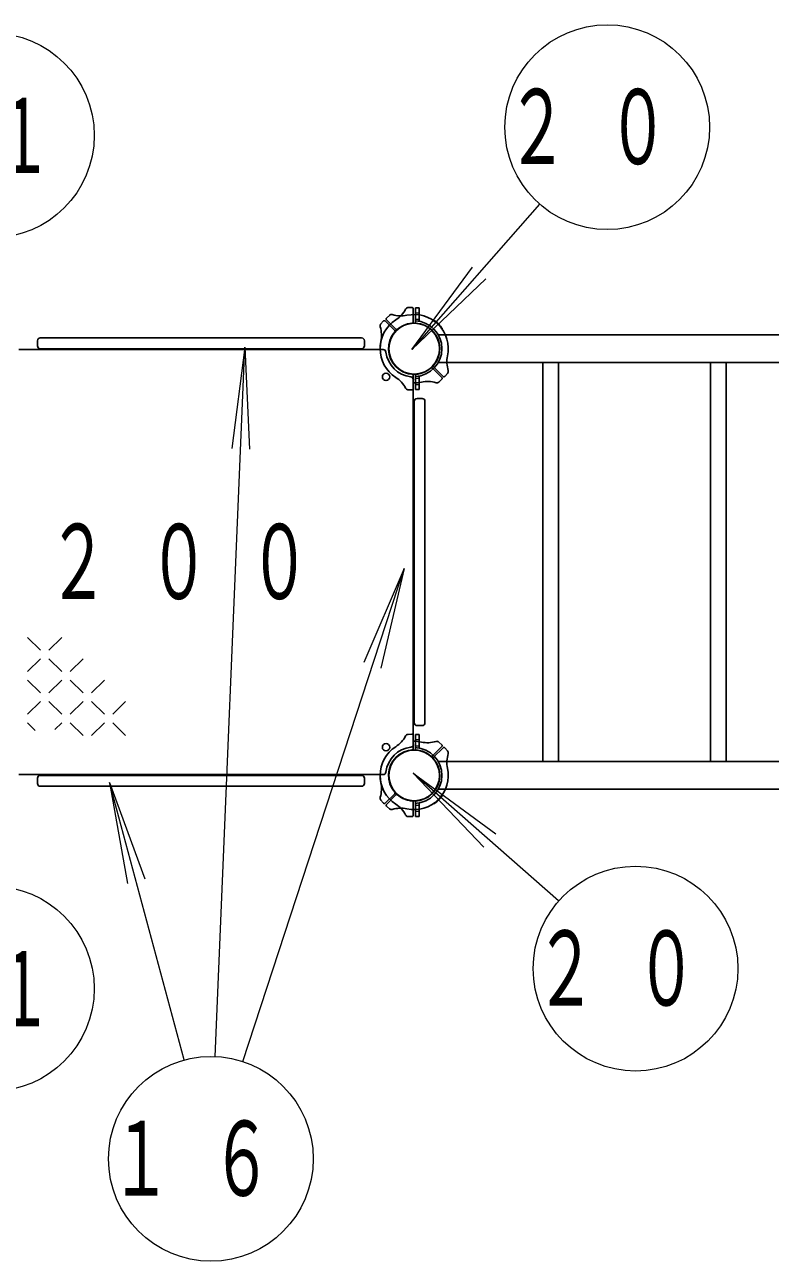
# Model space of a CAD drawing. Units: millimetres on the paper. Extents: x -552 to 0, y -594 to 267.
# Drawn here: x -157.8 to -135.95, y 172.5 to 208.72 of the extents above; entities that cross this region are included whole.
import ezdxf

# ---------------------------------------------------------------- set-up
doc = ezdxf.new("R2010")
doc.units = ezdxf.units.MM
doc.linetypes.add('USER1', pattern=[4.5, 2.5, -2])
doc.layers.add('LY_1', color=7, linetype='Continuous', lineweight=25)
doc.styles.add('ＭＳ ゴシック', font='')
doc.styles.get('ＭＳ ゴシック').set_extended_font_data('MS Gothic')

msp = doc.modelspace()

# ---------------------------------------------------------------- linework, layer by layer
at = {"layer": 'LY_1', "lineweight": 13}
for p, q in [((-142.709, 203.463), (-146.455, 199.2)), ((-146.455, 199.2), (-144.679, 201.618)), ((-146.455, 199.2), (-144.286, 201.273)), ((-152.22, 178.494), (-151.35, 199.277)), ((-151.35, 199.277), (-151.736, 196.302)), ((-151.35, 199.277), (-151.214, 196.28)), ((-151.411, 178.348), (-146.68, 192.793)), ((-146.68, 192.793), (-147.859, 190.035)), ((-146.68, 192.793), (-147.362, 189.872)), ((-157.344, 190.396), (-157.719, 190.771)), ((-156.719, 190.771), (-157.094, 190.396)), ((-157.344, 190.146), (-157.719, 189.771)), ((-156.719, 189.771), (-157.094, 190.146)), ((-156.094, 190.146), (-156.469, 189.771)), ((-157.344, 189.146), (-157.719, 189.521)), ((-156.719, 189.521), (-157.094, 189.146)), ((-156.094, 189.146), (-156.469, 189.521)), ((-155.469, 189.521), (-155.844, 189.146)), ((-157.344, 188.896), (-157.719, 188.521)), ((-156.719, 188.521), (-157.094, 188.896)), ((-156.094, 188.896), (-156.469, 188.521)), ((-155.469, 188.521), (-155.844, 188.896)), ((-154.844, 188.896), (-155.219, 188.521)), ((-157.496, 188.048), (-157.719, 188.271)), ((-156.719, 188.271), (-156.918, 188.072)), ((-156.094, 187.896), (-156.469, 188.271)), ((-155.469, 188.271), (-155.844, 187.896)), ((-154.844, 187.896), (-155.219, 188.271)), ((-146.415, 186.796), (-143.997, 185.019)), ((-146.415, 186.796), (-144.343, 184.627)), ((-142.152, 183.05), (-146.415, 186.796)), ((-155.316, 186.516), (-154.285, 183.698)), ((-155.316, 186.516), (-154.79, 183.562)), ((-153.126, 178.394), (-155.316, 186.516))]:
    msp.add_line(p, q, dxfattribs=at)
at = {"layer": 'LY_1', "color": 2}
for p, q in [((-146.447, 200.435), (-146.578, 200.431)), ((-146.412, 200.009), (-146.412, 200.402)), ((-147.283, 200.039), (-147.372, 199.944)), ((-146.957, 199.763), (-147.235, 200.04)), ((-146.922, 199.798), (-147.199, 200.076)), ((-147.198, 200.124), (-147.103, 200.213)), ((-145.852, 198.658), (-145.575, 198.38)), ((-145.817, 198.693), (-145.539, 198.416)), ((-145.491, 198.416), (-145.409, 198.505)), ((-146.412, 198.447), (-146.412, 198.054)), ((-145.575, 198.332), (-145.664, 198.25)), ((-146.451, 198.021), (-146.578, 198.026)), ((-146.451, 187.935), (-146.578, 187.93)), ((-146.412, 187.509), (-146.412, 187.902)), ((-145.575, 187.623), (-145.664, 187.706)), ((-145.852, 187.298), (-145.575, 187.575)), ((-145.817, 187.262), (-145.539, 187.54)), ((-145.491, 187.539), (-145.409, 187.45)), ((-146.957, 186.193), (-147.235, 185.915)), ((-147.283, 185.916), (-147.372, 186.012)), ((-146.922, 186.158), (-147.199, 185.88)), ((-147.198, 185.832), (-147.103, 185.743)), ((-146.412, 185.947), (-146.412, 185.554)), ((-146.447, 185.521), (-146.578, 185.525))]:
    msp.add_line(p, q, dxfattribs=at)
at = {"layer": 'LY_1', "color": 40}
for p, q in [((-146.345, 199.976), (-146.345, 200.428)), ((-146.345, 200.428), (-146.245, 200.428)), ((-146.245, 200.034), (-146.245, 200.428)), ((-109.592, 199.633), (-145.682, 199.633)), ((-109.592, 198.823), (-145.682, 198.823)), ((-142.614, 198.823), (-142.614, 187.133)), ((-142.16, 198.823), (-142.16, 187.133)), ((-137.697, 198.823), (-137.697, 187.133)), ((-137.244, 198.823), (-137.244, 187.133)), ((-146.345, 198.028), (-146.345, 198.479)), ((-146.245, 198.028), (-146.245, 198.422)), ((-146.345, 198.028), (-146.245, 198.028)), ((-146.345, 187.928), (-146.245, 187.928)), ((-146.345, 187.928), (-146.345, 187.477)), ((-146.245, 187.928), (-146.245, 187.534)), ((-109.592, 187.133), (-145.682, 187.133)), ((-109.592, 186.323), (-145.682, 186.323)), ((-146.345, 185.98), (-146.345, 185.528)), ((-146.245, 185.922), (-146.245, 185.528)), ((-146.345, 185.528), (-146.245, 185.528))]:
    msp.add_line(p, q, dxfattribs=at)
at = {"layer": 'LY_1', "color": 40, "linetype": 'USER1', "lineweight": 13}
for p, q in [((-146.345, 200.278), (-146.245, 200.278)), ((-146.345, 200.095), (-146.245, 200.095)), ((-146.345, 198.361), (-146.245, 198.361)), ((-146.345, 187.595), (-146.245, 187.595)), ((-146.345, 185.861), (-146.245, 185.861)), ((-146.345, 185.678), (-146.245, 185.678))]:
    msp.add_line(p, q, dxfattribs=at)
at = {"layer": 'LY_1'}
for p, q in [((-145.808, 200.043), (-145.806, 200.045)), ((-145.572, 199.807), (-145.57, 199.809)), ((-157.429, 199.461), (-157.429, 199.311)), ((-157.346, 199.545), (-147.929, 199.545)), ((-157.346, 199.228), (-147.929, 199.228)), ((-147.845, 199.461), (-147.845, 199.311)), ((-146.154, 197.77), (-146.304, 197.77)), ((-146.387, 188.27), (-146.387, 197.686)), ((-146.071, 188.27), (-146.071, 197.686)), ((-146.154, 188.186), (-146.304, 188.186)), ((-157.429, 186.495), (-157.429, 186.645)), ((-147.929, 186.728), (-157.346, 186.728)), ((-147.846, 186.495), (-147.846, 186.645)), ((-147.929, 186.411), (-157.346, 186.411)), ((-145.808, 185.913), (-145.806, 185.911)), ((-145.572, 186.148), (-145.57, 186.146))]:
    msp.add_line(p, q, dxfattribs=at)
at = {"layer": 'LY_1', "color": 4}
for p, q in [((-152.637, 199.203), (-157.977, 199.203)), ((-152.637, 199.203), (-147.297, 199.203)), ((-146.412, 192.978), (-146.412, 198.318)), ((-146.412, 192.978), (-146.412, 187.638)), ((-152.637, 186.753), (-157.977, 186.753)), ((-152.637, 186.753), (-147.297, 186.753))]:
    msp.add_line(p, q, dxfattribs=at)
at = {"layer": 'LY_1', "linetype": 'USER1', "lineweight": 13}
for p, q in [((-146.345, 198.178), (-146.245, 198.178)), ((-146.345, 187.778), (-146.245, 187.778))]:
    msp.add_line(p, q, dxfattribs=at)
at = {"layer": 'LY_1', "lineweight": 13}
for centre in [(-140.729, 205.717), (-158.765, 205.474), (-139.898, 181.069), (-158.765, 180.482), (-152.345, 175.497)]:
    msp.add_circle(centre, 3, dxfattribs=at)
at = {"layer": 'LY_1'}
for centre, radius in [((-146.387, 199.228), 0.743), ((-147.212, 198.403), 0.108), ((-147.212, 187.553), 0.108), ((-146.387, 186.728), 0.743)]:
    msp.add_circle(centre, radius, dxfattribs=at)
at = {"layer": 'LY_1', "color": 2}
for centre, radius, start, end in [((-147.378, 200.77), 0.833, 302.7272, 332.5412), ((-146.565, 200.348), 0.0833, 92, 152.5412), ((-146.446, 200.402), 0.0333, 0, 92), ((-146.387, 199.228), 1, 122.7272, 180), ((-147.304, 199.894), 0.0833, 137, 197.5412), ((-147.258, 200.017), 0.0333, 45, 137), ((-147.176, 200.099), 0.0333, 133, 225), ((-146.387, 199.228), 0.75, 94.2707, 180), ((-147.053, 200.145), 0.0833, 72.4588, 133), ((-146.777, 201.019), 0.833, 252.4588, 282.2728), ((-146.387, 199.228), 0.75, 45, 130.7293), ((-146.387, 199.228), 1, 45, 102.2728), ((-146.446, 200.009), 0.0333, 274.2707, 0), ((-146.387, 199.228), 1, 347.7272, 45), ((-148.178, 199.618), 0.833, 347.7272, 17.5412), ((-146.387, 199.228), 0.75, 139.2707, 225), ((-146.981, 199.739), 0.0333, 319.2707, 45), ((-146.898, 199.821), 0.0333, 225, 310.7293), ((-146.387, 199.228), 0.75, 319.2707, 45), ((-146.387, 199.228), 1, 167.7272, 181.4325), ((-146.387, 199.228), 1, 180, 237.2728), ((-146.387, 199.228), 0.75, 180, 265.7293), ((-144.595, 198.838), 0.833, 167.7272, 197.5412), ((-146.387, 199.228), 0.75, 225, 310.7293), ((-145.876, 198.634), 0.0333, 45, 130.7293), ((-145.793, 198.717), 0.0333, 139.2707, 225), ((-145.47, 198.562), 0.0833, 317, 17.5412), ((-147.378, 197.686), 0.833, 27.4588, 57.2728), ((-146.446, 198.447), 0.0333, 0, 85.7293), ((-146.387, 199.228), 1, 268.5675, 282.2728), ((-145.997, 197.436), 0.833, 72.4588, 102.2728), ((-145.721, 198.31), 0.0833, 252.4588, 313), ((-145.598, 198.357), 0.0333, 313, 45), ((-145.516, 198.439), 0.0333, 225, 317), ((-146.565, 198.108), 0.0833, 207.4588, 268), ((-146.446, 198.054), 0.0333, 268, 0), ((-147.378, 188.27), 0.833, 302.7272, 332.5412), ((-146.565, 187.848), 0.0833, 92, 152.5412), ((-146.446, 187.902), 0.0333, 0, 92), ((-146.387, 186.728), 1, 77.7272, 91.4325), ((-145.997, 188.519), 0.833, 257.7272, 287.5412), ((-145.721, 187.645), 0.0833, 47, 107.5412), ((-145.598, 187.599), 0.0333, 315, 47), ((-146.387, 186.728), 1, 122.7272, 180), ((-146.387, 186.728), 0.75, 94.2707, 180), ((-146.387, 186.728), 0.75, 135, 220.7293), ((-146.387, 186.728), 0.75, 49.2707, 135), ((-146.446, 187.509), 0.0333, 274.2707, 0), ((-145.876, 187.321), 0.0333, 229.2707, 315), ((-145.793, 187.239), 0.0333, 135, 220.7293), ((-145.516, 187.516), 0.0333, 43, 135), ((-144.595, 187.117), 0.833, 162.4588, 192.2728), ((-145.47, 187.394), 0.0833, 342.4588, 43), ((-146.387, 186.728), 0.75, 315, 40.7293), ((-146.387, 186.728), 1, 315, 12.2728), ((-146.387, 186.728), 1, 178.5675, 192.2728), ((-146.387, 186.728), 1, 180, 237.2728), ((-146.387, 186.728), 0.75, 180, 265.7293), ((-148.178, 186.338), 0.833, 342.4588, 12.2728), ((-146.981, 186.216), 0.0333, 315, 40.7293), ((-146.387, 186.728), 0.75, 229.2707, 315), ((-147.304, 186.062), 0.0833, 162.4588, 223), ((-147.258, 185.939), 0.0333, 223, 315), ((-147.176, 185.856), 0.0333, 135, 227), ((-147.378, 185.186), 0.833, 27.4588, 57.2728), ((-146.898, 186.134), 0.0333, 49.2707, 135), ((-146.387, 186.728), 1, 257.7272, 315), ((-146.446, 185.947), 0.0333, 0, 85.7293), ((-147.053, 185.81), 0.0833, 227, 287.5412), ((-146.777, 184.936), 0.833, 77.7272, 107.5412), ((-146.565, 185.608), 0.0833, 207.4588, 268), ((-146.446, 185.554), 0.0333, 268, 0)]:
    msp.add_arc(centre, radius, start, end, dxfattribs=at)
at = {"layer": 'LY_1', "color": 40}
for centre, radius, start, end in [((-146.395, 199.228), 0.82, 273.4958, 86.5042), ((-146.395, 199.228), 0.75, 273.8225, 86.1774), ((-146.395, 186.728), 0.82, 273.4958, 86.5042), ((-146.395, 186.728), 0.75, 273.8225, 86.1774)]:
    msp.add_arc(centre, radius, start, end, dxfattribs=at)
at = {"layer": 'LY_1'}
for centre, radius, start, end in [((-145.794, 200.033), 0.0167, 53.6269, 135), ((-146.387, 199.228), 1.017, 45, 53.6269), ((-146.387, 199.228), 1.017, 36.3731, 45), ((-145.582, 199.821), 0.0167, 315, 36.3731), ((-157.346, 199.461), 0.0833, 90, 180), ((-157.346, 199.311), 0.0833, 180, 270), ((-147.929, 199.461), 0.0833, 0, 90), ((-147.929, 199.311), 0.0833, 270, 0), ((-146.387, 199.228), 0.833, 186.7872, 263.2128), ((-146.304, 197.686), 0.0833, 90, 180), ((-146.154, 197.686), 0.0833, 0, 90), ((-146.304, 188.27), 0.0833, 180, 270), ((-146.154, 188.27), 0.0833, 270, 0), ((-146.387, 186.728), 0.833, 96.7872, 173.2128), ((-157.346, 186.645), 0.0833, 90, 180), ((-147.929, 186.645), 0.0833, 0, 90), ((-157.346, 186.495), 0.0833, 180, 270), ((-147.929, 186.495), 0.0833, 270, 0), ((-145.794, 185.922), 0.0167, 225, 306.3731), ((-146.387, 186.728), 1.017, 306.3731, 315), ((-146.387, 186.728), 1.017, 315, 323.6269), ((-145.582, 186.135), 0.0167, 323.6269, 45)]:
    msp.add_arc(centre, radius, start, end, dxfattribs=at)
at = {"layer": 'LY_1', "color": 4}
for centre, start, end in [((-147.297, 199.12), 6.7872, 90), ((-146.495, 198.318), 0, 83.2128), ((-146.495, 187.638), 276.7872, 0), ((-147.297, 186.836), 270, 353.2128)]:
    msp.add_arc(centre, 0.0833, start, end, dxfattribs=at)

# ---------------------------------------------------------------- texts
at = {"layer": 'LY_1', "char_height": 2.199, "style": 'ＭＳ ゴシック'}
for s, insert, attachment_point in [('\\T1.64;\\W0.6;２０', (-140.729, 205.717), 5), ('\\T1.64;\\W0.6;２１', (-158.765, 205.474), 5), ('\\T1.64;\\W0.6;２００', (-157.137, 192.978), 4), ('\\T1.64;\\W0.6;２０', (-139.898, 181.069), 5), ('\\T1.64;\\W0.6;２１', (-158.765, 180.482), 5), ('\\T1.64;\\W0.6;１６', (-152.345, 175.497), 5)]:
    msp.add_mtext(s, dxfattribs=dict(at, insert=insert, attachment_point=attachment_point))

doc.saveas('drawing.dxf')
